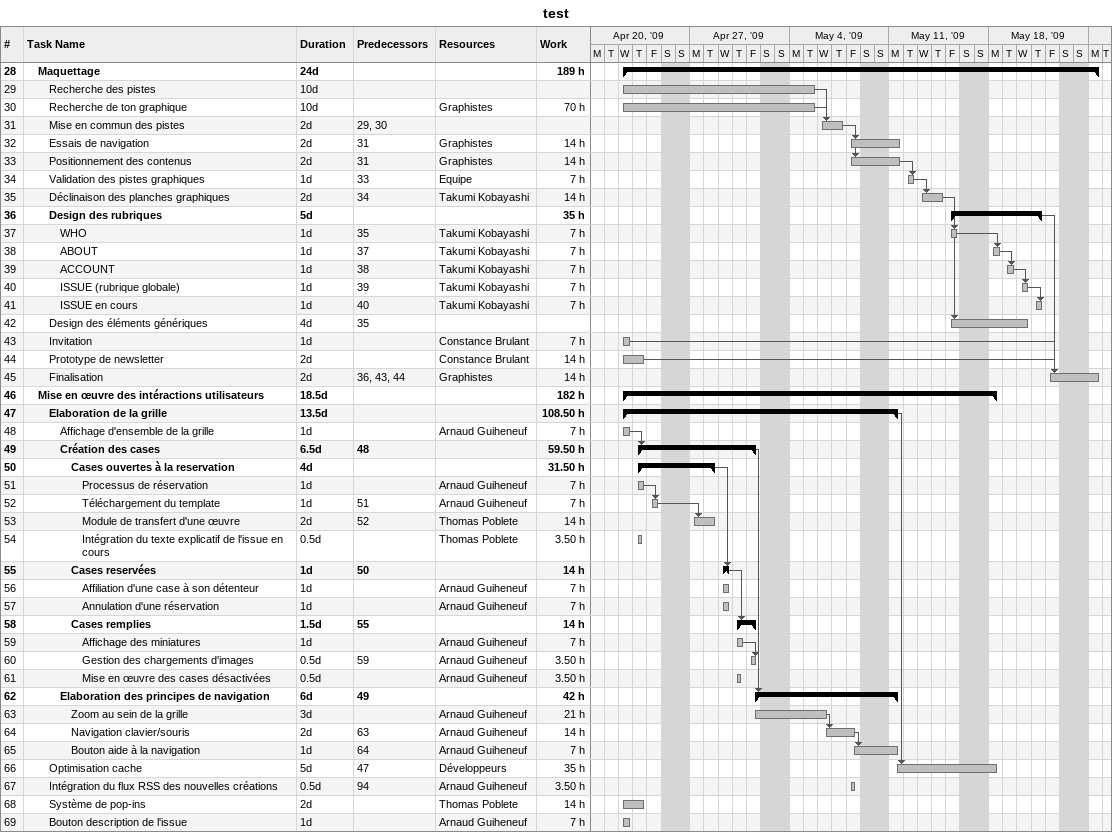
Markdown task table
test

| ID | Level | Task | Duration | Start | Finish | Predecessors | Resources | Work (h) |
|---|---|---|---|---|---|---|---|---|
| 28 | 2 | **Maquettage** | 24d | 2009-04-22 | 2009-05-25 |  |  | 189 |
| 29 | 3 | Recherche des pistes | 10d | 2009-04-22 | 2009-05-05 |  |  |  |
| 30 | 3 | Recherche de ton graphique | 10d | 2009-04-22 | 2009-05-05 |  | Graphistes | 70 |
| 31 | 3 | Mise en commun des pistes | 2d | 2009-05-06 | 2009-05-07 | 29, 30 |  |  |
| 32 | 3 | Essais de navigation | 2d | 2009-05-08 | 2009-05-11 | 31 | Graphistes | 14 |
| 33 | 3 | Positionnement des contenus | 2d | 2009-05-08 | 2009-05-11 | 31 | Graphistes | 14 |
| 34 | 3 | Validation des pistes graphiques | 1d | 2009-05-12 | 2009-05-12 | 33 | Equipe | 7 |
| 35 | 3 | Déclinaison des planches graphiques | 2d | 2009-05-13 | 2009-05-14 | 34 | Takumi Kobayashi | 14 |
| 36 | 3 | **Design des rubriques** | 5d | 2009-05-15 | 2009-05-21 |  |  | 35 |
| 37 | 4 | WHO | 1d | 2009-05-15 | 2009-05-15 | 35 | Takumi Kobayashi | 7 |
| 38 | 4 | ABOUT | 1d | 2009-05-18 | 2009-05-18 | 37 | Takumi Kobayashi | 7 |
| 39 | 4 | ACCOUNT | 1d | 2009-05-19 | 2009-05-19 | 38 | Takumi Kobayashi | 7 |
| 40 | 4 | ISSUE (rubrique globale) | 1d | 2009-05-20 | 2009-05-20 | 39 | Takumi Kobayashi | 7 |
| 41 | 4 | ISSUE en cours | 1d | 2009-05-21 | 2009-05-21 | 40 | Takumi Kobayashi | 7 |
| 42 | 3 | Design des éléments génériques | 4d | 2009-05-15 | 2009-05-20 | 35 |  |  |
| 43 | 3 | Invitation | 1d | 2009-04-22 | 2009-04-22 |  | Constance Brulant | 7 |
| 44 | 3 | Prototype de newsletter | 2d | 2009-04-22 | 2009-04-23 |  | Constance Brulant | 14 |
| 45 | 3 | Finalisation | 2d | 2009-05-22 | 2009-05-25 | 36, 43, 44 | Graphistes | 14 |
| 46 | 2 | **Mise en œuvre des intéractions utilisateurs** | 18.5d | 2009-04-22 | 2009-05-18 |  |  | 182 |
| 47 | 3 | **Elaboration de la grille** | 13.5d | 2009-04-22 | 2009-05-11 |  |  | 108.50 |
| 48 | 4 | Affichage d'ensemble de la grille | 1d | 2009-04-22 | 2009-04-22 |  | Arnaud Guiheneuf | 7 |
| 49 | 4 | **Création des cases** | 6.5d | 2009-04-23 | 2009-05-01 | 48 |  | 59.50 |
| 50 | 5 | **Cases ouvertes à la reservation** | 4d | 2009-04-23 | 2009-04-28 |  |  | 31.50 |
| 51 | 6 | Processus de réservation | 1d | 2009-04-23 | 2009-04-23 |  | Arnaud Guiheneuf | 7 |
| 52 | 6 | Téléchargement du template | 1d | 2009-04-24 | 2009-04-24 | 51 | Arnaud Guiheneuf | 7 |
| 53 | 6 | Module de transfert d'une œuvre | 2d | 2009-04-27 | 2009-04-28 | 52 | Thomas Poblete | 14 |
| 54 | 6 | Intégration du texte explicatif de l'issue en cours | 0.5d | 2009-04-23 | 2009-04-23 |  | Thomas Poblete | 3.50 |
| 55 | 5 | **Cases reservées** | 1d | 2009-04-29 | 2009-04-29 | 50 |  | 14 |
| 56 | 6 | Affiliation d'une case à son détenteur | 1d | 2009-04-29 | 2009-04-29 |  | Arnaud Guiheneuf | 7 |
| 57 | 6 | Annulation d'une réservation | 1d | 2009-04-29 | 2009-04-29 |  | Arnaud Guiheneuf | 7 |
| 58 | 5 | **Cases remplies** | 1.5d | 2009-04-30 | 2009-05-01 | 55 |  | 14 |
| 59 | 6 | Affichage des miniatures | 1d | 2009-04-30 | 2009-04-30 |  | Arnaud Guiheneuf | 7 |
| 60 | 6 | Gestion des chargements d'images | 0.5d | 2009-05-01 | 2009-05-01 | 59 | Arnaud Guiheneuf | 3.50 |
| 61 | 6 | Mise en œuvre des cases désactivées | 0.5d | 2009-04-30 | 2009-04-30 |  | Arnaud Guiheneuf | 3.50 |
| 62 | 4 | **Elaboration des principes de navigation** | 6d | 2009-05-01 | 2009-05-11 | 49 |  | 42 |
| 63 | 5 | Zoom au sein de la grille | 3d | 2009-05-01 | 2009-05-06 |  | Arnaud Guiheneuf | 21 |
| 64 | 5 | Navigation clavier/souris | 2d | 2009-05-06 | 2009-05-08 | 63 | Arnaud Guiheneuf | 14 |
| 65 | 5 | Bouton aide à la navigation | 1d | 2009-05-08 | 2009-05-11 | 64 | Arnaud Guiheneuf | 7 |
| 66 | 3 | Optimisation cache | 5d | 2009-05-11 | 2009-05-18 | 47 | Développeurs | 35 |
| 67 | 3 | Intégration du flux RSS des nouvelles créations | 0.5d | 2009-05-08 | 2009-05-08 | 94 | Arnaud Guiheneuf | 3.50 |
| 68 | 3 | Système de pop-ins | 2d | 2009-04-22 | 2009-04-23 |  | Thomas Poblete | 14 |
| 69 | 3 | Bouton description de l'issue | 1d | 2009-04-22 | 2009-04-22 |  | Arnaud Guiheneuf | 7 |
